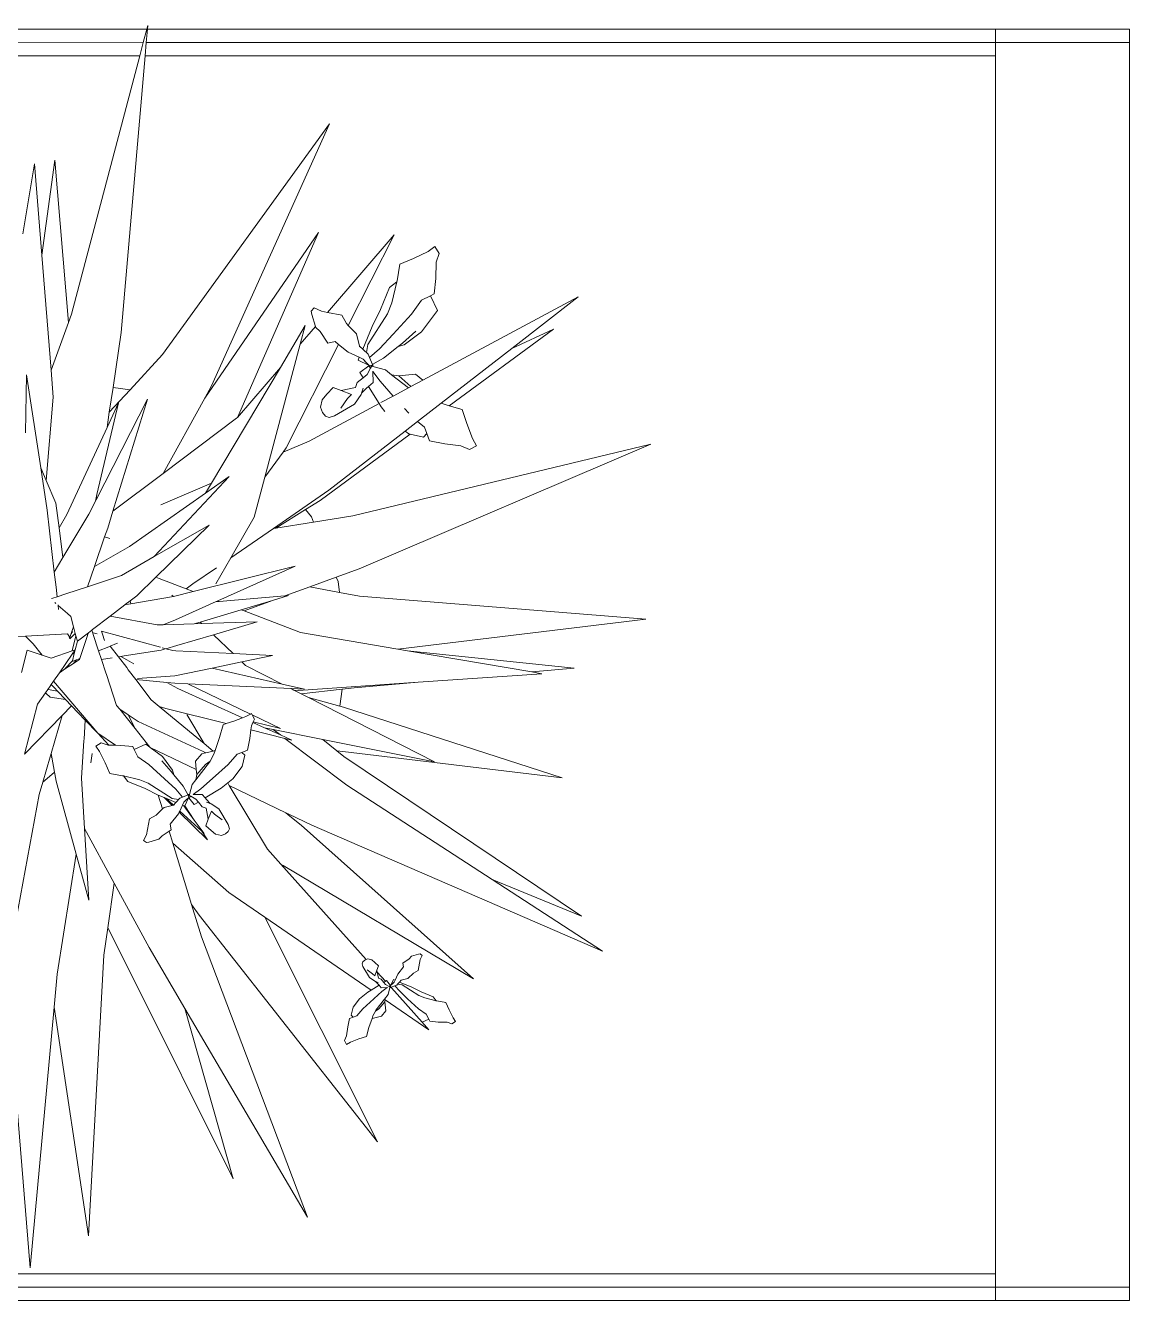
# Model space of a CAD drawing. Header units: millimetres. Extents: x 2027 to 2311, y 2171 to 2421.
# Drawn here: x 2106.32 to 2118.81, y 2301.94 to 2316.37 of the extents above; entities that cross this region are included whole.
import ezdxf

# ---------------------------------------------------------------- set-up
doc = ezdxf.new("R2010")
doc.units = ezdxf.units.MM
doc.layers.add('MOBILIARIO', color=4, linetype='Continuous', lineweight=13)

# ---------------------------------------------------------------- blocks, each defined once
blk = doc.blocks.new('Sofa set 04 pl')
at = {"layer": 'MOBILIARIO'}
for p, q in [((152.656, 192.134), (150.156, 192.134)), ((150.156, 192.134), (150.156, 191.884)), ((186.906, 192.134), (152.656, 192.132)), ((152.656, 192.132), (152.656, 192.134)), ((152.656, 191.884), (152.656, 192.132)), ((152.656, 191.884), (150.156, 191.884)), ((150.156, 191.884), (150.156, 168.634)), ((186.906, 191.884), (152.656, 191.882)), ((152.656, 191.884), (152.656, 191.882)), ((152.656, 191.634), (152.656, 191.882)), ((152.656, 168.884), (152.656, 191.634)), ((152.656, 191.634), (186.906, 191.634)), ((170.69, 191.525), (170.242, 186.655)), ((171.152, 185.791), (170.69, 191.525)), ((169.598, 190.925), (169.314, 185.684)), ((170.242, 186.655), (169.598, 190.925)), ((165.51, 190.575), (167.49, 185.338)), ((167.798, 186.678), (165.51, 190.575)), ((166.895, 189.863), (167.798, 186.678)), ((168.818, 185.999), (166.895, 189.863)), ((167.532, 184.934), (164.2, 189.169)), ((164.2, 189.169), (166.305, 184.972)), ((164.405, 187.202), (164.547, 187.248)), ((164.547, 187.248), (164.704, 187.307)), ((164.778, 187.349), (164.704, 187.307)), ((164.815, 187.274), (164.777, 187.188)), ((164.778, 187.349), (164.815, 187.274)), ((164.056, 186.517), (163.244, 187.076)), ((163.244, 187.076), (163.368, 186.936)), ((164.301, 186.863), (164.36, 187.036)), ((164.36, 187.036), (164.405, 187.202)), ((164.726, 186.868), (164.756, 187.022)), ((164.756, 187.022), (164.777, 187.188)), ((162.742, 186.922), (162.813, 186.966)), ((162.742, 186.922), (162.79, 186.852)), ((162.863, 186.702), (162.79, 186.852)), ((162.813, 186.966), (162.902, 186.936)), ((163.069, 186.931), (162.902, 186.936)), ((163.225, 186.915), (163.069, 186.931)), ((163.225, 186.915), (163.243, 186.878)), ((163.243, 186.878), (163.368, 186.936)), ((163.243, 186.878), (163.29, 186.783)), ((163.29, 186.783), (163.433, 186.682)), ((163.368, 186.936), (163.941, 186.295)), ((164.046, 186.724), (164.127, 186.821)), ((164.301, 186.863), (164.127, 186.821)), ((164.237, 186.726), (164.286, 186.818)), ((164.286, 186.818), (164.301, 186.863)), ((164.588, 186.815), (164.474, 186.683)), ((164.652, 186.84), (164.588, 186.815)), ((164.726, 186.868), (164.652, 186.84)), ((164.652, 186.84), (164.689, 186.806)), ((164.656, 186.655), (164.689, 186.806)), ((162.923, 186.565), (162.863, 186.702)), ((163.092, 186.535), (162.923, 186.565)), ((163.102, 186.533), (163.092, 186.535)), ((163.158, 186.459), (163.102, 186.533)), ((163.316, 186.482), (163.102, 186.533)), ((163.433, 186.682), (163.638, 186.496)), ((164.069, 186.505), (164.003, 186.418)), ((164.062, 186.552), (164.046, 186.724)), ((164.056, 186.517), (164.062, 186.552)), ((164.071, 186.507), (164.056, 186.517)), ((164.062, 186.552), (164.176, 186.683)), ((164.23, 186.712), (164.071, 186.507)), ((164.077, 186.503), (164.071, 186.507)), ((164.237, 186.726), (164.176, 186.683)), ((164.23, 186.712), (164.237, 186.726)), ((164.474, 186.683), (164.269, 186.497)), ((164.534, 186.496), (164.656, 186.655)), ((168.466, 185.54), (167.798, 186.678)), ((170.242, 186.655), (170.186, 186.038)), ((163.386, 186.366), (163.158, 186.459)), ((163.427, 186.436), (163.316, 186.482)), ((163.557, 186.281), (163.386, 186.366)), ((163.427, 186.436), (163.741, 186.238)), ((163.789, 186.184), (163.557, 186.281)), ((163.638, 186.496), (163.786, 186.356)), ((163.876, 186.255), (163.786, 186.356)), ((163.876, 186.255), (163.947, 186.283)), ((163.94, 186.289), (163.944, 186.288)), ((163.941, 186.295), (163.944, 186.288)), ((163.944, 186.288), (163.946, 186.289)), ((163.947, 186.283), (163.944, 186.288)), ((163.946, 186.289), (163.947, 186.287)), ((163.947, 186.283), (163.949, 186.284)), ((163.949, 186.284), (163.95, 186.283)), ((163.95, 186.283), (163.956, 186.268)), ((163.95, 186.283), (163.951, 186.283)), ((163.951, 186.283), (163.962, 186.271)), ((163.951, 186.283), (163.963, 186.277)), ((163.953, 186.289), (163.967, 186.289)), ((163.956, 186.268), (163.959, 186.262)), ((163.959, 186.262), (163.962, 186.271)), ((163.962, 186.271), (163.963, 186.277)), ((163.963, 186.277), (163.967, 186.289)), ((163.965, 186.275), (163.984, 186.265)), ((163.967, 186.289), (164.003, 186.418)), ((164.016, 186.289), (164.017, 186.289)), ((164.017, 186.289), (164.117, 186.362)), ((164.017, 186.289), (164.131, 186.29)), ((164.188, 186.425), (164.117, 186.362)), ((164.171, 186.244), (164.131, 186.29)), ((164.171, 186.244), (164.32, 186.336)), ((164.188, 186.425), (164.19, 186.425)), ((164.19, 186.425), (164.189, 186.426)), ((164.269, 186.497), (164.19, 186.425)), ((164.32, 186.336), (164.379, 186.373)), ((166.305, 184.972), (164.32, 186.336)), ((164.379, 186.373), (164.534, 186.496)), ((162.409, 186.125), (165.626, 183.255)), ((165.962, 184.004), (162.409, 186.125)), ((163.635, 186.121), (163.529, 186.02)), ((163.759, 186.151), (163.635, 186.121)), ((163.712, 185.902), (163.822, 186.036)), ((163.825, 186.223), (163.741, 186.238)), ((163.759, 186.151), (163.789, 186.184)), ((163.765, 186.152), (163.759, 186.151)), ((163.789, 186.184), (163.81, 186.206)), ((163.81, 186.206), (163.825, 186.223)), ((163.822, 186.036), (163.873, 186.149)), ((163.825, 186.223), (163.842, 186.241)), ((163.842, 186.241), (163.876, 186.255)), ((163.873, 186.149), (163.891, 186.189)), ((163.902, 186.137), (163.873, 186.149)), ((163.891, 186.189), (163.91, 186.207)), ((163.902, 186.137), (163.954, 186.244)), ((163.91, 186.207), (163.914, 186.211)), ((163.919, 186.206), (163.91, 186.207)), ((163.914, 186.211), (163.956, 186.251)), ((163.919, 186.206), (163.914, 186.211)), ((163.954, 186.244), (163.956, 186.251)), ((163.954, 186.244), (163.959, 186.248)), ((163.956, 186.251), (163.96, 186.255)), ((163.958, 186.26), (163.959, 186.262)), ((163.958, 186.26), (163.96, 186.255)), ((163.959, 186.248), (163.984, 186.265)), ((164.029, 186.157), (163.959, 186.248)), ((163.984, 186.265), (164.05, 186.23)), ((164.029, 186.157), (164.052, 186.17)), ((164.083, 186.19), (164.05, 186.23)), ((164.052, 186.17), (164.083, 186.19)), ((164.052, 186.17), (164.206, 185.998)), ((164.132, 186.129), (164.083, 186.19)), ((164.132, 186.129), (164.183, 186.111)), ((164.188, 186.225), (164.171, 186.244)), ((164.183, 186.111), (164.206, 185.998)), ((164.238, 186.174), (164.188, 186.225)), ((164.188, 186.191), (164.238, 186.174)), ((164.253, 186.071), (164.212, 185.965)), ((164.238, 186.174), (164.252, 186.169)), ((164.351, 186.1), (164.252, 186.169)), ((164.253, 186.071), (164.292, 186.03)), ((164.292, 186.03), (164.392, 185.959)), ((164.351, 186.1), (164.471, 185.896)), ((170.186, 186.038), (169.828, 183.795)), ((163.403, 185.763), (163.443, 185.971)), ((163.529, 186.02), (163.443, 185.971)), ((163.728, 185.829), (163.61, 185.751)), ((163.728, 185.829), (163.712, 185.902)), ((164.212, 185.965), (164.18, 185.881)), ((164.18, 185.881), (164.249, 185.819)), ((164.206, 185.998), (164.212, 185.965)), ((164.249, 185.819), (164.306, 185.772)), ((164.436, 185.775), (164.473, 185.804)), ((164.471, 185.896), (164.489, 185.841)), ((164.489, 185.841), (164.473, 185.804)), ((169.239, 185.174), (168.818, 185.999)), ((165.428, 183.254), (159.996, 185.608)), ((159.996, 185.608), (162.058, 184.269)), ((163.403, 185.763), (163.366, 185.687)), ((163.403, 185.66), (163.366, 185.687)), ((163.403, 185.66), (163.435, 185.665)), ((163.435, 185.665), (163.565, 185.703)), ((163.61, 185.751), (163.565, 185.703)), ((164.383, 185.752), (164.306, 185.772)), ((164.383, 185.752), (164.413, 185.765)), ((164.413, 185.765), (164.436, 185.775)), ((164.413, 185.765), (166.007, 183.979)), ((169.314, 185.684), (169.239, 185.174)), ((167.49, 185.338), (167.674, 184.733)), ((169.116, 184.34), (168.466, 185.54)), ((169.239, 185.174), (169.116, 184.34)), ((160.393, 184.955), (164.83, 181.973)), ((162.058, 184.269), (160.393, 184.955)), ((166.974, 184.511), (166.305, 184.972)), ((167.674, 184.733), (167.532, 184.934)), ((170.956, 185.046), (170.517, 182.682)), ((167.674, 184.733), (168.021, 183.591)), ((169.594, 184.653), (169.672, 183.314)), ((169.828, 183.795), (169.594, 184.653)), ((168.021, 183.591), (166.974, 184.511)), ((162.058, 184.269), (164.771, 182.507)), ((169.672, 183.314), (169.116, 184.34)), ((166.007, 183.979), (165.962, 184.004)), ((166.007, 183.979), (166.254, 183.701)), ((166.254, 183.701), (166.968, 182.513)), ((170.199, 182.433), (169.828, 183.795)), ((167.04, 183.416), (166.988, 183.374)), ((167.116, 183.448), (167.04, 183.416)), ((167.116, 183.448), (167.226, 183.419)), ((167.308, 183.352), (167.226, 183.419)), ((167.375, 183.529), (167.484, 183.365)), ((167.904, 183.012), (167.375, 183.529)), ((168.021, 183.591), (168.09, 183.363)), ((168.09, 183.363), (168.221, 183.45)), ((168.221, 183.45), (168.284, 183.518)), ((168.471, 183.573), (168.284, 183.518)), ((168.517, 183.432), (168.459, 183.135)), ((168.517, 183.58), (168.471, 183.573)), ((168.517, 183.58), (168.569, 183.541)), ((168.517, 183.432), (168.569, 183.541)), ((165.857, 183.048), (165.428, 183.254)), ((165.626, 183.255), (165.866, 183.059)), ((166.965, 183.321), (166.988, 183.374)), ((166.991, 183.242), (166.965, 183.321)), ((167.162, 182.951), (166.991, 183.242)), ((167.407, 183.263), (167.308, 183.352)), ((167.36, 183.143), (167.407, 183.263)), ((167.484, 183.365), (167.438, 183.407)), ((167.438, 183.407), (167.623, 183.157)), ((167.894, 182.989), (167.484, 183.365)), ((168.075, 183.234), (167.918, 183.043)), ((168.052, 183.338), (168.09, 183.363)), ((168.052, 183.338), (168.075, 183.234)), ((169.672, 183.314), (169.728, 182.377)), ((165.857, 183.048), (165.866, 183.059)), ((165.913, 183.021), (165.857, 183.048)), ((165.866, 183.059), (165.913, 183.021)), ((166.968, 182.513), (165.913, 183.021)), ((167.246, 183.051), (167.104, 183.152)), ((167.162, 182.951), (167.304, 182.852)), ((167.302, 182.992), (167.246, 183.051)), ((167.302, 182.992), (167.36, 183.143)), ((167.402, 182.935), (167.36, 183.143)), ((167.476, 182.91), (167.402, 182.935)), ((167.623, 183.157), (167.8, 182.891)), ((167.623, 183.157), (167.818, 182.892)), ((167.894, 182.989), (167.845, 182.881)), ((167.904, 183.012), (167.894, 182.989)), ((167.918, 183.043), (167.904, 183.012)), ((168.186, 182.921), (168.216, 182.95)), ((168.216, 182.95), (168.337, 183.065)), ((168.216, 182.95), (168.294, 182.693)), ((168.337, 183.065), (168.459, 183.135)), ((167.419, 182.745), (167.122, 182.561)), ((167.323, 182.846), (167.304, 182.852)), ((167.323, 182.846), (167.395, 182.772)), ((167.395, 182.821), (167.323, 182.846)), ((167.395, 182.772), (167.419, 182.745)), ((167.419, 182.745), (167.476, 182.679)), ((167.476, 182.91), (167.546, 182.823)), ((167.622, 182.87), (167.546, 182.823)), ((167.546, 182.823), (167.592, 182.765)), ((167.687, 182.714), (167.592, 182.765)), ((167.622, 182.87), (167.722, 182.74)), ((167.722, 182.74), (167.687, 182.714)), ((167.713, 182.7), (167.687, 182.714)), ((167.716, 182.699), (167.711, 182.681)), ((167.722, 182.719), (167.716, 182.699)), ((167.735, 182.689), (167.716, 182.699)), ((167.726, 182.735), (167.721, 182.729)), ((167.723, 182.723), (167.721, 182.729)), ((167.729, 182.745), (167.722, 182.74)), ((167.723, 182.723), (167.722, 182.719)), ((167.727, 182.711), (167.722, 182.719)), ((167.727, 182.711), (167.723, 182.723)), ((167.786, 182.792), (167.726, 182.735)), ((167.729, 182.745), (167.726, 182.735)), ((167.735, 182.689), (167.727, 182.711)), ((167.8, 182.891), (167.729, 182.745)), ((167.841, 182.73), (167.739, 182.689)), ((167.779, 182.8), (167.792, 182.797)), ((167.779, 182.8), (167.786, 182.792)), ((167.792, 182.797), (167.786, 182.792)), ((167.819, 182.824), (167.792, 182.797)), ((167.803, 182.898), (167.8, 182.891)), ((167.803, 182.898), (167.818, 182.892)), ((167.818, 182.892), (167.845, 182.881)), ((167.845, 182.881), (167.819, 182.824)), ((167.889, 182.75), (167.841, 182.73)), ((167.841, 182.73), (167.969, 182.584)), ((167.915, 182.775), (167.889, 182.75)), ((167.936, 182.799), (167.915, 182.775)), ((167.915, 182.775), (168.033, 182.754)), ((167.965, 182.83), (167.936, 182.799)), ((168.008, 182.878), (167.965, 182.83)), ((167.965, 182.83), (168.153, 182.752)), ((168, 182.877), (168.008, 182.878)), ((168.008, 182.878), (168.013, 182.88)), ((168.013, 182.88), (168.034, 182.885)), ((168.153, 182.752), (168.013, 182.88)), ((168.482, 182.471), (168.033, 182.754)), ((168.034, 182.885), (168.186, 182.921)), ((168.183, 182.739), (168.034, 182.885)), ((168.153, 182.752), (168.183, 182.739)), ((168.183, 182.739), (168.294, 182.693)), ((164.771, 182.507), (165.929, 181.633)), ((166.998, 182.463), (166.901, 182.386)), ((166.968, 182.513), (166.998, 182.463)), ((167.122, 182.561), (166.998, 182.463)), ((167.279, 182.384), (167.497, 182.577)), ((167.64, 182.68), (167.476, 182.679)), ((167.64, 182.68), (167.497, 182.577)), ((167.591, 182.407), (167.66, 182.496)), ((167.641, 182.681), (167.64, 182.68)), ((167.711, 182.681), (167.66, 182.496)), ((167.743, 182.682), (167.711, 182.681)), ((167.736, 182.688), (167.735, 182.689)), ((167.739, 182.689), (167.736, 182.688)), ((167.741, 182.686), (167.736, 182.688)), ((167.741, 182.686), (167.739, 182.689)), ((167.749, 182.681), (167.741, 182.686)), ((167.831, 182.525), (167.743, 182.682)), ((167.749, 182.681), (167.743, 182.682)), ((168.002, 182.312), (167.831, 182.525)), ((168.181, 182.385), (167.969, 182.584)), ((168.294, 182.693), (168.296, 182.692)), ((168.296, 182.692), (168.54, 182.57)), ((168.482, 182.471), (168.64, 182.405)), ((168.54, 182.57), (168.866, 182.438)), ((170.517, 182.682), (170.45, 182.449)), ((160.753, 182.371), (164.837, 181.051)), ((164.847, 181.878), (160.753, 182.371)), ((166.901, 182.386), (166.726, 182.158)), ((166.987, 182.118), (167.279, 182.384)), ((167.335, 182.077), (167.591, 182.407)), ((167.575, 182.305), (167.412, 182.118)), ((167.591, 182.407), (167.575, 182.305)), ((167.575, 182.305), (167.584, 182.216)), ((168.002, 182.312), (168.029, 182.227)), ((168.052, 182.25), (168.002, 182.312)), ((168.029, 182.227), (168.215, 181.971)), ((168.226, 182.053), (168.052, 182.25)), ((168.474, 182.12), (168.181, 182.385)), ((168.64, 182.405), (168.947, 182.332)), ((168.866, 182.438), (168.947, 182.332)), ((168.947, 182.332), (168.96, 182.329)), ((168.96, 182.329), (169.202, 182.287)), ((169.202, 182.287), (169.287, 182.091)), ((169.728, 182.377), (169.683, 181.674)), ((170.225, 182.294), (170.199, 182.433)), ((170.238, 182.271), (170.225, 182.294)), ((170.231, 182.265), (170.225, 182.294)), ((170.238, 182.271), (170.231, 182.265)), ((170.283, 181.985), (170.231, 182.265)), ((170.45, 182.449), (170.238, 182.271)), ((170.45, 182.449), (170.314, 181.978)), ((165.219, 181.653), (163.134, 182.069)), ((163.134, 182.069), (165.491, 180.868)), ((166.726, 182.158), (166.68, 181.943)), ((166.823, 181.929), (166.987, 182.118)), ((167.325, 182.057), (167.256, 181.925)), ((167.325, 182.057), (167.412, 182.118)), ((167.335, 182.077), (167.325, 182.057)), ((167.599, 182.06), (167.482, 181.921)), ((168.444, 181.801), (167.584, 182.216)), ((167.584, 182.216), (167.599, 182.06)), ((168.677, 181.975), (168.474, 182.12)), ((169.287, 182.091), (169.392, 181.876)), ((169.555, 182.091), (169.527, 181.916)), ((170.296, 181.981), (170.283, 181.985)), ((170.296, 181.915), (170.283, 181.985)), ((164.83, 181.973), (164.959, 181.867)), ((164.959, 181.867), (164.847, 181.878)), ((164.959, 181.867), (165.219, 181.653)), ((166.627, 181.853), (166.583, 181.634)), ((166.627, 181.853), (166.732, 181.894)), ((166.732, 181.894), (166.68, 181.943)), ((166.732, 181.894), (166.823, 181.929)), ((167.234, 181.861), (167.149, 181.614)), ((167.256, 181.925), (167.234, 181.861)), ((167.234, 181.861), (167.268, 181.87)), ((167.268, 181.87), (167.409, 181.904)), ((167.268, 181.87), (167.438, 181.729)), ((167.409, 181.904), (167.439, 181.911)), ((167.459, 181.88), (167.409, 181.904)), ((167.439, 181.911), (167.482, 181.921)), ((168.668, 181.318), (167.459, 181.88)), ((168.444, 181.801), (168.215, 181.971)), ((168.454, 181.794), (168.444, 181.801)), ((168.529, 181.738), (168.454, 181.794)), ((168.454, 181.794), (168.728, 181.448)), ((168.744, 181.839), (168.529, 181.738)), ((168.744, 181.839), (168.677, 181.975)), ((168.771, 181.786), (168.744, 181.839)), ((168.771, 181.786), (168.994, 181.763)), ((168.994, 181.763), (169.096, 181.76)), ((169.426, 181.535), (169.096, 181.76)), ((169.096, 181.76), (169.217, 181.757)), ((169.426, 181.535), (169.217, 181.757)), ((169.217, 181.757), (169.233, 181.756)), ((169.36, 181.713), (169.233, 181.756)), ((169.461, 181.776), (169.36, 181.713)), ((169.461, 181.776), (169.392, 181.876)), ((170.794, 181.924), (170.091, 181.202)), ((170.296, 181.915), (170.091, 181.202)), ((170.314, 181.978), (170.296, 181.915)), ((170.794, 181.924), (170.548, 180.996)), ((166.148, 181.467), (165.219, 181.653)), ((165.929, 181.633), (165.802, 181.665)), ((165.802, 181.665), (166.014, 181.569)), ((166.563, 181.473), (165.929, 181.633)), ((166.014, 181.569), (166.148, 181.467)), ((166.014, 181.569), (166.308, 181.436)), ((166.583, 181.634), (166.563, 181.473)), ((167.149, 181.614), (167.085, 181.377)), ((167.438, 181.729), (167.763, 181.188)), ((167.438, 181.729), (167.711, 181.503)), ((167.711, 181.503), (168.276, 181.036)), ((170.249, 180.562), (169.426, 181.535)), ((169.659, 181.292), (169.426, 181.535)), ((169.681, 181.645), (169.659, 181.292)), ((169.683, 181.674), (169.681, 181.645)), ((166.01, 181.45), (166.539, 181.193)), ((166.521, 181.324), (166.01, 181.45)), ((166.308, 181.436), (166.148, 181.467)), ((166.308, 181.436), (166.527, 181.336)), ((166.499, 181.274), (166.521, 181.324)), ((166.539, 181.193), (166.499, 181.274)), ((166.521, 181.324), (166.527, 181.336)), ((166.527, 181.336), (166.554, 181.396)), ((166.563, 181.473), (166.554, 181.396)), ((166.882, 181.31), (166.719, 181.249)), ((167.025, 181.357), (166.882, 181.31)), ((167.085, 181.377), (167.025, 181.357)), ((168.152, 181.073), (167.025, 181.357)), ((168.858, 181.192), (168.668, 181.318)), ((168.728, 181.448), (168.858, 181.192)), ((168.728, 181.448), (169.015, 181.088)), ((169.915, 181.022), (169.659, 181.292)), ((164.837, 181.051), (164.901, 181.033)), ((164.859, 180.714), (164.901, 181.033)), ((164.901, 181.033), (165.491, 180.868)), ((166.552, 181.167), (166.539, 181.193)), ((166.552, 181.167), (166.571, 181.178)), ((166.571, 181.178), (166.658, 181.226)), ((166.571, 181.178), (167.741, 180.611)), ((166.719, 181.249), (166.658, 181.226)), ((166.719, 181.249), (167.928, 180.701)), ((168.276, 181.036), (168.152, 181.073)), ((168.276, 181.036), (168.428, 180.91)), ((169.015, 181.088), (168.858, 181.192)), ((169.015, 181.088), (169.073, 181.015)), ((170.091, 181.202), (169.915, 181.022)), ((165.627, 180.798), (164.859, 180.714)), ((165.491, 180.868), (165.627, 180.798)), ((165.627, 180.798), (165.763, 180.729)), ((168.428, 180.91), (168.716, 180.532)), ((169.073, 181.015), (169.263, 180.437)), ((170.025, 180.907), (169.915, 181.022)), ((170.311, 180.863), (170.025, 180.907)), ((170.175, 180.748), (170.025, 180.907)), ((170.389, 180.792), (170.311, 180.863)), ((170.4, 180.782), (170.389, 180.792)), ((170.548, 180.996), (170.4, 180.782)), ((163.438, 180.582), (161.129, 180.424)), ((165.675, 180.735), (163.438, 180.582)), ((164.634, 180.689), (163.438, 180.582)), ((164.859, 180.714), (164.634, 180.689)), ((165.562, 180.715), (165.98, 180.619)), ((165.815, 180.703), (165.562, 180.715)), ((165.763, 180.729), (165.675, 180.735)), ((165.763, 180.729), (165.815, 180.703)), ((167.741, 180.611), (165.815, 180.703)), ((165.98, 180.619), (166.666, 180.27)), ((165.98, 180.619), (167.287, 180.318)), ((167.987, 180.6), (167.741, 180.611)), ((167.928, 180.701), (168.133, 180.586)), ((168.133, 180.586), (167.987, 180.6)), ((168.716, 180.532), (168.133, 180.586)), ((170.249, 180.562), (170.142, 180.407)), ((170.354, 180.719), (170.175, 180.748)), ((170.235, 180.686), (170.175, 180.748)), ((170.292, 180.625), (170.235, 180.686)), ((170.292, 180.625), (170.249, 180.562)), ((170.312, 180.654), (170.292, 180.625)), ((170.4, 180.782), (170.312, 180.654)), ((161.32, 180.391), (160.528, 180.32)), ((160.528, 180.32), (163.637, 179.996)), ((161.129, 180.424), (161.32, 180.391)), ((161.32, 180.391), (163.637, 179.996)), ((167.287, 180.318), (166.736, 180.203)), ((167.985, 180.464), (167.287, 180.318)), ((168.681, 180.516), (167.985, 180.464)), ((168.716, 180.532), (168.854, 180.35)), ((168.854, 180.35), (168.884, 180.311)), ((169.263, 180.437), (169.273, 180.408)), ((169.273, 180.408), (169.355, 180.157)), ((170.025, 180.329), (169.881, 180.233)), ((170.032, 180.326), (169.898, 180.185)), ((170.142, 180.407), (169.9, 180.056)), ((170.142, 180.407), (170.025, 180.329)), ((170.032, 180.326), (170.025, 180.329)), ((170.746, 179.985), (170.852, 180.399)), ((166.736, 180.203), (166.164, 180.083)), ((166.164, 180.083), (166.898, 180.047)), ((166.666, 180.27), (166.736, 180.203)), ((168.932, 180.091), (168.238, 179.982)), ((168.749, 180.239), (168.882, 180.165)), ((168.882, 180.165), (168.996, 180.101)), ((168.884, 180.311), (169.039, 180.107)), ((168.996, 180.101), (168.932, 180.091)), ((169.039, 180.107), (168.996, 180.101)), ((169.039, 180.107), (169.19, 179.909)), ((169.355, 180.157), (169.155, 180.126)), ((169.355, 180.157), (169.408, 179.996)), ((169.761, 180.139), (169.617, 179.712)), ((169.822, 180.164), (169.761, 180.139)), ((169.767, 180.157), (169.761, 180.139)), ((169.881, 180.233), (169.767, 180.157)), ((169.881, 180.233), (169.822, 180.164)), ((169.9, 180.195), (169.822, 180.164)), ((169.898, 180.185), (169.863, 180.047)), ((169.9, 180.195), (169.898, 180.185)), ((170.298, 180.134), (169.901, 179.995)), ((170.462, 180.079), (170.298, 180.134)), ((170.63, 179.863), (170.462, 180.079)), ((170.746, 179.985), (170.462, 180.079)), ((163.821, 179.964), (159.19, 179.403)), ((163.637, 179.996), (163.821, 179.964)), ((163.821, 179.964), (165.639, 179.654)), ((166.898, 180.047), (167.265, 179.696)), ((166.898, 180.047), (167.969, 179.994)), ((167.951, 179.898), (167.265, 179.696)), ((168.153, 179.957), (167.951, 179.898)), ((167.969, 179.994), (168.025, 179.991)), ((168.025, 179.991), (168.153, 179.957)), ((168.153, 179.957), (168.219, 179.939)), ((168.238, 179.982), (168.176, 179.964)), ((168.25, 179.931), (169.354, 179.631)), ((169.072, 179.861), (169.057, 179.855)), ((169.19, 179.909), (169.072, 179.861)), ((169.217, 179.919), (169.19, 179.909)), ((169.408, 179.996), (169.217, 179.919)), ((169.408, 179.996), (169.508, 179.693)), ((169.845, 179.976), (169.804, 179.816)), ((169.901, 179.995), (169.832, 179.715)), ((169.9, 180.056), (169.845, 179.976)), ((169.863, 180.047), (169.845, 179.976)), ((169.901, 179.995), (169.845, 179.976)), ((169.9, 180.056), (169.863, 180.047)), ((170.773, 179.725), (170.63, 179.863)), ((165.639, 179.654), (166.693, 179.251)), ((167.265, 179.696), (166.45, 179.457)), ((169.522, 179.6), (169.196, 179.35)), ((169.301, 179.802), (169.336, 179.688)), ((169.336, 179.688), (169.354, 179.631)), ((169.433, 179.68), (169.463, 179.671)), ((169.463, 179.671), (169.484, 179.664)), ((169.484, 179.664), (169.504, 179.658)), ((169.508, 179.693), (169.517, 179.664)), ((169.517, 179.664), (169.535, 179.61)), ((169.535, 179.61), (169.522, 179.6)), ((169.6, 179.66), (169.535, 179.61)), ((169.804, 179.816), (169.6, 179.66)), ((169.615, 179.705), (169.6, 179.66)), ((169.617, 179.712), (169.615, 179.705)), ((169.804, 179.816), (169.832, 179.715)), ((169.832, 179.715), (169.844, 179.67)), ((169.949, 179.77), (169.844, 179.67)), ((169.844, 179.67), (169.877, 179.548)), ((169.9, 179.615), (169.877, 179.548)), ((169.895, 179.652), (169.9, 179.615)), ((169.921, 179.675), (169.9, 179.615)), ((169.907, 179.674), (169.921, 179.675)), ((169.945, 179.745), (169.921, 179.675)), ((169.945, 179.745), (169.965, 179.716)), ((169.949, 179.77), (169.965, 179.716)), ((169.965, 179.716), (169.99, 179.679)), ((169.984, 179.678), (169.99, 179.679)), ((169.99, 179.679), (170.773, 179.725)), ((170.762, 179.724), (170.768, 179.73)), ((170.773, 179.725), (170.955, 179.736)), ((159.19, 179.403), (164.536, 178.973)), ((166.45, 179.457), (167.483, 179.489)), ((167.512, 179.46), (166.746, 179.231)), ((167.973, 179.417), (167.216, 179.078)), ((167.483, 179.489), (167.623, 179.493)), ((167.483, 179.489), (167.512, 179.46)), ((167.623, 179.493), (167.512, 179.46)), ((167.623, 179.493), (168.203, 179.51)), ((168.203, 179.51), (167.973, 179.417)), ((168.203, 179.51), (168.314, 179.514)), ((168.314, 179.514), (169.196, 179.35)), ((169.877, 179.548), (169.929, 179.356)), ((166.693, 179.251), (166.163, 179.057)), ((166.746, 179.231), (166.163, 179.057)), ((166.693, 179.251), (166.746, 179.231)), ((168.81, 179.119), (168.896, 179.134)), ((168.913, 179.134), (168.819, 179.062)), ((168.896, 179.134), (168.919, 179.138)), ((168.896, 179.134), (168.913, 179.134)), ((168.919, 179.138), (168.913, 179.134)), ((169.196, 179.35), (168.919, 179.138)), ((169.929, 179.356), (169.993, 179.3)), ((169.993, 179.3), (170.163, 179.15)), ((170.155, 179.224), (170.163, 179.15)), ((170.163, 179.15), (170.165, 179.136)), ((164.536, 178.973), (164.908, 178.904)), ((164.935, 178.702), (164.908, 178.904)), ((164.908, 178.904), (165.467, 178.801)), ((165.933, 178.972), (165.467, 178.801)), ((167.184, 179.063), (165.738, 178.414)), ((165.738, 178.414), (167.64, 178.89)), ((166.163, 179.057), (165.861, 178.966)), ((165.861, 178.966), (165.933, 178.972)), ((165.933, 178.972), (167.159, 179.073)), ((167.159, 179.073), (167.216, 179.078)), ((167.159, 179.073), (167.184, 179.063)), ((167.216, 179.078), (167.184, 179.063)), ((167.64, 178.89), (168.012, 178.983)), ((167.64, 178.89), (167.776, 178.837)), ((168.012, 178.983), (168.018, 178.984)), ((168.012, 178.983), (168.04, 178.955)), ((168.018, 178.984), (168.045, 178.989)), ((168.045, 178.989), (168.81, 179.119)), ((168.697, 178.968), (168.342, 178.621)), ((168.819, 179.062), (168.697, 178.968)), ((168.81, 179.119), (168.819, 179.062)), ((169.618, 178.798), (170.018, 178.93)), ((170.018, 178.93), (170.183, 178.985)), ((170.183, 178.985), (170.267, 179.012)), ((170.183, 178.985), (170.203, 178.809)), ((170.206, 179.112), (170.221, 179.099)), ((170.221, 179.099), (170.226, 179.095)), ((170.267, 179.012), (170.286, 179.019)), ((164.969, 178.619), (164.935, 178.702)), ((165.467, 178.801), (164.969, 178.619)), ((167.219, 178.743), (166.94, 178.26)), ((167.647, 178.748), (167.206, 178.444)), ((167.776, 178.837), (167.647, 178.748)), ((167.776, 178.837), (168.281, 178.645)), ((168.281, 178.645), (168.342, 178.621)), ((168.98, 178.587), (169.618, 178.798)), ((169.618, 178.798), (169.487, 178.419)), ((170.203, 178.809), (170.237, 178.524)), ((164.544, 178.463), (159.098, 176.138)), ((164.969, 178.619), (164.544, 178.463)), ((168.342, 178.621), (167.344, 177.647)), ((168.369, 178.235), (168.98, 178.587)), ((168.829, 178.046), (169.487, 178.419)), ((169.487, 178.419), (169.296, 177.866)), ((170.076, 178.255), (170.237, 178.524)), ((170.237, 178.524), (170.372, 177.367)), ((166.94, 178.26), (166.141, 177.709)), ((166.94, 178.26), (166.501, 177.5)), ((168.369, 178.235), (166.968, 176.74)), ((167.344, 177.647), (168.369, 178.235)), ((169.592, 177.445), (170.076, 178.255)), ((170.076, 178.255), (170.148, 177.696)), ((167.413, 177.053), (168.829, 178.046)), ((166.141, 177.709), (165.11, 176.997)), ((165.394, 177.592), (166.097, 177.702)), ((166.097, 177.702), (165.542, 177.356)), ((166.097, 177.702), (166.141, 177.709)), ((169.239, 177.702), (169.143, 177.39)), ((169.198, 177.899), (169.296, 177.866)), ((169.296, 177.866), (169.239, 177.702)), ((170.003, 177.447), (170.148, 177.696)), ((170.148, 177.696), (170.208, 177.236)), ((159.098, 176.138), (164.659, 177.477)), ((164.659, 177.477), (165.394, 177.592)), ((165.434, 177.496), (165.394, 177.592)), ((165.542, 177.356), (165.434, 177.496)), ((166.501, 177.5), (166.303, 176.755)), ((165.542, 177.356), (165.272, 177.187)), ((167.3, 176.862), (168.247, 177.269)), ((168.205, 176.685), (169.143, 177.39)), ((169.143, 177.39), (168.495, 175.295)), ((169.251, 175.825), (170.003, 177.447)), ((169.468, 177.203), (169.592, 177.445)), ((170.208, 177.236), (170.389, 176.817)), ((170.372, 177.367), (170.491, 176.58)), ((165.272, 177.187), (163.587, 175.952)), ((165.11, 176.997), (163.685, 175.893)), ((166.968, 176.74), (167.413, 177.053)), ((167.3, 176.862), (167.413, 177.053)), ((168.495, 175.295), (169.453, 177.173)), ((169.439, 177.078), (169.036, 175.362)), ((169.468, 177.203), (169.439, 177.078)), ((169.453, 177.173), (169.439, 177.078)), ((169.453, 177.173), (169.468, 177.203)), ((166.303, 176.755), (165.642, 174.267)), ((166.303, 176.755), (165.965, 176.287)), ((166.014, 174.701), (167.3, 176.862)), ((170.389, 176.817), (170.258, 175.26)), ((170.389, 176.817), (170.491, 176.58)), ((166.831, 175.653), (168.205, 176.685)), ((168.205, 176.685), (167.428, 175.275)), ((170.491, 176.58), (170.755, 174.839)), ((165.477, 176.077), (165.965, 176.287)), ((165.965, 176.287), (165.906, 176.206)), ((162.348, 176.169), (162.484, 176.237)), ((162.348, 176.169), (162.424, 176.033)), ((162.531, 175.747), (162.424, 176.033)), ((162.484, 176.237), (162.641, 176.166)), ((162.945, 176.129), (162.641, 176.166)), ((163.226, 176.072), (162.945, 176.129)), ((163.226, 176.072), (163.278, 175.938)), ((164.171, 175.378), (165.477, 176.077)), ((165.906, 176.206), (164.927, 174.274)), ((163.278, 175.938), (163.341, 176.005)), ((163.278, 175.938), (163.323, 175.821)), ((163.323, 175.821), (163.45, 175.711)), ((163.587, 175.952), (163.341, 176.005)), ((163.685, 175.893), (163.45, 175.711)), ((163.616, 175.945), (163.587, 175.952)), ((163.685, 175.893), (163.616, 175.945)), ((169.036, 175.362), (169.251, 175.825)), ((169.251, 175.825), (169.209, 175.541)), ((170.755, 174.839), (170.776, 175.921)), ((162.616, 175.486), (162.531, 175.747)), ((163.45, 175.711), (163.013, 175.372)), ((163.612, 175.559), (163.696, 175.467)), ((164.632, 175.387), (165.004, 175.606)), ((165.004, 175.606), (165.105, 175.64)), ((165.105, 175.64), (165.173, 175.61)), ((165.226, 175.543), (165.173, 175.61)), ((166.816, 175.635), (165.302, 172.18)), ((166.014, 174.701), (166.816, 175.635)), ((166.816, 175.635), (166.831, 175.653)), ((162.862, 175.42), (160.91, 173.988)), ((163.013, 175.372), (161.691, 174.348)), ((162.862, 175.42), (162.616, 175.486)), ((162.919, 175.404), (162.862, 175.42)), ((163.013, 175.372), (162.919, 175.404)), ((163.907, 175.236), (164.138, 175.36)), ((164.133, 175.439), (164.064, 175.525)), ((164.171, 175.378), (164.133, 175.439)), ((164.367, 175.059), (164.171, 175.378)), ((164.632, 175.387), (164.505, 175.206)), ((164.76, 175.28), (164.888, 175.462)), ((165.267, 175.447), (165.226, 175.543)), ((165.267, 175.447), (165.231, 175.305)), ((168.822, 175.12), (169.209, 175.541)), ((169.209, 175.541), (169.139, 175.078)), ((163.575, 175.059), (163.62, 175.083)), ((163.62, 175.083), (163.907, 175.236)), ((163.62, 175.083), (163.936, 174.838)), ((163.907, 175.236), (164.152, 174.959)), ((164.403, 175.09), (164.367, 175.059)), ((164.496, 175.181), (164.403, 175.09)), ((164.465, 175.09), (164.496, 175.181)), ((164.496, 175.181), (164.505, 175.206)), ((164.578, 174.986), (164.611, 175.08)), ((164.611, 175.08), (164.878, 175.134)), ((164.684, 175.209), (164.76, 175.28)), ((164.684, 175.209), (164.878, 175.134)), ((164.878, 175.134), (165.031, 175.075)), ((165.031, 175.075), (165.145, 175.201)), ((165.145, 175.201), (165.231, 175.305)), ((165.302, 172.18), (167.428, 175.275)), ((167.428, 175.275), (167.301, 175.045)), ((168.215, 174.46), (168.822, 175.12)), ((169.139, 175.078), (168.822, 175.12)), ((169.139, 175.078), (168.985, 174.047)), ((170.258, 175.26), (170.298, 174.756)), ((160.45, 173.386), (163.356, 174.942)), ((163.356, 174.942), (163.575, 175.059)), ((163.491, 174.829), (163.356, 174.942)), ((163.804, 174.859), (163.491, 174.829)), ((163.804, 174.859), (163.575, 175.059)), ((163.936, 174.838), (163.804, 174.859)), ((163.936, 174.838), (164.05, 174.75)), ((164.285, 174.776), (164.152, 174.959)), ((164.367, 175.059), (164.284, 174.985)), ((164.285, 174.776), (164.284, 174.985)), ((164.328, 174.716), (164.394, 174.837)), ((164.467, 174.897), (164.394, 174.837)), ((164.578, 174.986), (164.467, 174.897)), ((164.527, 174.799), (164.467, 174.897)), ((167.301, 175.045), (165.096, 170.151)), ((164.285, 174.685), (164.05, 174.75)), ((164.086, 174.531), (164.285, 174.643)), ((164.286, 174.774), (164.285, 174.776)), ((164.285, 174.643), (164.285, 174.685)), ((164.308, 174.678), (164.285, 174.685)), ((164.286, 174.636), (164.285, 174.643)), ((164.286, 174.636), (164.291, 174.646)), ((164.291, 174.646), (164.295, 174.653)), ((164.291, 174.646), (164.296, 174.649)), ((164.295, 174.653), (164.296, 174.655)), ((164.296, 174.649), (164.295, 174.653)), ((164.296, 174.655), (164.308, 174.678)), ((164.296, 174.655), (164.324, 174.664)), ((164.348, 174.519), (164.296, 174.649)), ((164.335, 174.671), (164.308, 174.678)), ((164.311, 174.683), (164.328, 174.716)), ((164.324, 174.664), (164.335, 174.671)), ((164.324, 174.664), (164.339, 174.67)), ((164.361, 174.671), (164.328, 174.716)), ((164.339, 174.67), (164.335, 174.671)), ((164.339, 174.67), (164.348, 174.673)), ((164.355, 174.665), (164.348, 174.673)), ((164.368, 174.662), (164.355, 174.665)), ((164.428, 174.589), (164.355, 174.665)), ((164.527, 174.799), (164.361, 174.671)), ((164.368, 174.662), (164.361, 174.671)), ((164.564, 174.567), (164.368, 174.662)), ((164.438, 174.598), (164.428, 174.589)), ((164.438, 174.598), (164.435, 174.582)), ((165.55, 173.92), (166.014, 174.701)), ((169.969, 173.864), (170.298, 174.756)), ((170.298, 174.756), (170.469, 172.604)), ((163.813, 174.313), (164.086, 174.531)), ((164.348, 174.519), (164.162, 174.355)), ((164.477, 174.361), (164.3, 173.936)), ((164.374, 174.457), (164.348, 174.519)), ((164.407, 174.426), (164.374, 174.457)), ((164.407, 174.426), (164.379, 174.273)), ((164.437, 174.397), (164.407, 174.426)), ((164.435, 174.582), (164.428, 174.589)), ((164.468, 174.546), (164.435, 174.582)), ((164.477, 174.361), (164.437, 174.397)), ((164.541, 174.513), (164.468, 174.546)), ((164.538, 174.305), (164.477, 174.361)), ((164.564, 174.567), (164.541, 174.513)), ((164.749, 174.42), (164.541, 174.513)), ((164.927, 174.274), (164.749, 174.42)), ((165.096, 170.151), (168.215, 174.46)), ((161.691, 174.348), (160.45, 173.386)), ((160.91, 173.988), (161.691, 174.348)), ((163.704, 174.278), (163.377, 174.04)), ((163.483, 174.025), (163.734, 174.249)), ((163.813, 174.313), (163.704, 174.278)), ((163.734, 174.249), (163.813, 174.313)), ((163.907, 174.083), (164.162, 174.355)), ((164.016, 173.698), (164.379, 174.273)), ((164.536, 174.316), (164.538, 174.305)), ((164.538, 174.305), (164.593, 174.077)), ((164.993, 174.219), (164.927, 174.274)), ((165.127, 174.249), (164.993, 174.219)), ((165.127, 174.249), (165.269, 174.033)), ((165.361, 173.939), (165.642, 174.267)), ((165.642, 174.267), (165.55, 173.92)), ((163.079, 173.638), (163.377, 174.04)), ((163.567, 173.709), (163.907, 174.083)), ((164.746, 173.917), (163.887, 172.223)), ((164.3, 173.936), (164.144, 173.623)), ((164.593, 174.077), (164.746, 173.917)), ((164.746, 173.917), (164.778, 173.884)), ((164.778, 173.884), (164.867, 173.728)), ((165.269, 174.033), (165.357, 173.951)), ((165.361, 173.939), (165.357, 173.951)), ((165.427, 173.713), (165.361, 173.939)), ((168.985, 174.047), (168.54, 168.884)), ((163.381, 173.448), (163.567, 173.709)), ((163.887, 172.223), (165.134, 173.675)), ((164.016, 173.698), (163.933, 173.496)), ((165.134, 173.675), (164.867, 173.728)), ((165.247, 173.653), (165.134, 173.675)), ((165.247, 173.653), (165.386, 173.586)), ((165.436, 173.653), (165.386, 173.586)), ((165.436, 173.653), (165.427, 173.713)), ((168.641, 168.884), (169.913, 173.71)), ((169.913, 173.71), (169.969, 173.864)), ((169.969, 173.864), (170.225, 170.829)), ((163.208, 173.362), (163.079, 173.638)), ((163.208, 173.362), (163.381, 173.448)), ((163.933, 173.496), (163.839, 173.103)), ((164.144, 173.623), (163.974, 173.207)), ((163.141, 173.328), (163.111, 173.043)), ((163.141, 173.328), (163.208, 173.362)), ((163.974, 173.207), (163.839, 173.103)), ((163.111, 173.043), (163.102, 172.737)), ((163.835, 173.086), (163.782, 172.776)), ((163.839, 173.103), (163.835, 173.086)), ((163.047, 172.575), (163.102, 172.737)), ((163.782, 172.776), (163.53, 172.667)), ((163.127, 172.445), (163.047, 172.575)), ((163.127, 172.445), (163.255, 172.534)), ((163.53, 172.667), (163.255, 172.534)), ((170.225, 170.829), (170.469, 172.604)), ((170.469, 172.604), (170.605, 170.899)), ((170.605, 170.899), (170.823, 172.209)), ((168.54, 168.884), (152.656, 168.884)), ((152.656, 168.634), (152.656, 168.884)), ((168.54, 168.884), (168.518, 168.635)), ((168.575, 168.635), (168.641, 168.884)), ((173.69, 168.884), (168.641, 168.884)), ((152.656, 168.634), (150.156, 168.634)), ((150.156, 168.634), (150.156, 168.384)), ((152.656, 168.634), (168.518, 168.635)), ((152.656, 168.384), (152.656, 168.634)), ((168.518, 168.635), (168.497, 168.385)), ((168.509, 168.385), (168.575, 168.635)), ((168.575, 168.635), (186.906, 168.636)), ((152.656, 168.384), (150.156, 168.384)), ((152.656, 168.384), (168.497, 168.385)), ((168.491, 168.315), (168.509, 168.385)), ((168.497, 168.385), (168.491, 168.315)), ((168.509, 168.385), (186.906, 168.386))]:
    blk.add_line(p, q, dxfattribs=at)

msp = doc.modelspace()

# ---------------------------------------------------------------- block references
at = {"xscale": 0.6059157693152566, "yscale": 0.6059157693152566, "zscale": 0.6059157693152566, "rotation": 180}
msp.add_blockref('Sofa set 04 pl', (2209.79, 2418.354, 14.839), dxfattribs=at)

doc.saveas('drawing.dxf')
